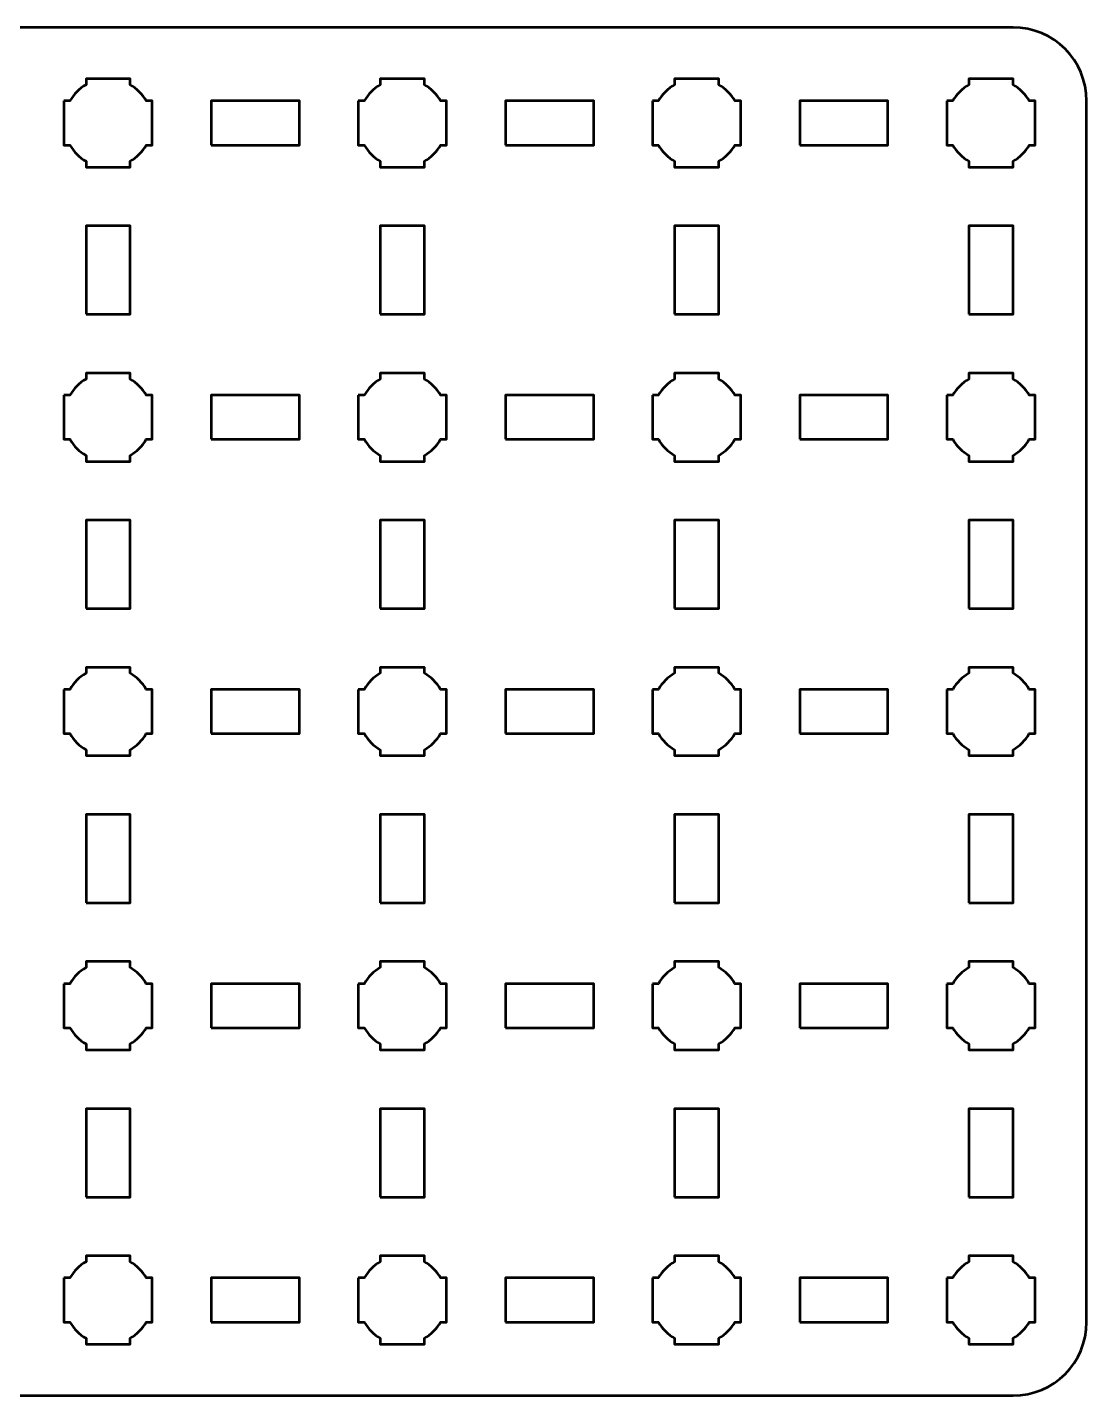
# Model space of a CAD drawing. Header units: centimetres. Extents: x -40.1 to 19.1, y -19.5 to -10.2.
# Drawn here: x 11.95 to 19.15, y -19.5 to -10.2 of the extents above; entities that cross this region are included whole.
import ezdxf

# ---------------------------------------------------------------- set-up
doc = ezdxf.new("R2010")
doc.units = ezdxf.units.CM
doc.header["$MEASUREMENT"] = 0
doc.layers.add('Layer 1', color=7, linetype='Continuous')

msp = doc.modelspace()

# ---------------------------------------------------------------- linework, layer by layer
at = {"layer": 'Layer 1', "color": 250, "lineweight": 53}
for points in [[(13.2, -11), (13.8, -11), (13.8, -10.7), (13.2, -10.7), (13.2, -11)], [(15.2, -11), (15.8, -11), (15.8, -10.7), (15.2, -10.7), (15.2, -11)], [(17.2, -11), (17.8, -11), (17.8, -10.7), (17.2, -10.7), (17.2, -11)], [(12.35, -12.15), (12.65, -12.15), (12.65, -11.55), (12.35, -11.55), (12.35, -12.15)], [(14.35, -12.15), (14.65, -12.15), (14.65, -11.55), (14.35, -11.55), (14.35, -12.15)], [(16.35, -12.15), (16.65, -12.15), (16.65, -11.55), (16.35, -11.55), (16.35, -12.15)], [(18.35, -12.15), (18.65, -12.15), (18.65, -11.55), (18.35, -11.55), (18.35, -12.15)], [(13.2, -13), (13.8, -13), (13.8, -12.7), (13.2, -12.7), (13.2, -13)], [(15.2, -13), (15.8, -13), (15.8, -12.7), (15.2, -12.7), (15.2, -13)], [(17.2, -13), (17.8, -13), (17.8, -12.7), (17.2, -12.7), (17.2, -13)], [(12.35, -14.15), (12.65, -14.15), (12.65, -13.55), (12.35, -13.55), (12.35, -14.15)], [(14.35, -14.15), (14.65, -14.15), (14.65, -13.55), (14.35, -13.55), (14.35, -14.15)], [(16.35, -14.15), (16.65, -14.15), (16.65, -13.55), (16.35, -13.55), (16.35, -14.15)], [(18.35, -14.15), (18.65, -14.15), (18.65, -13.55), (18.35, -13.55), (18.35, -14.15)], [(13.2, -15), (13.8, -15), (13.8, -14.7), (13.2, -14.7), (13.2, -15)], [(15.2, -15), (15.8, -15), (15.8, -14.7), (15.2, -14.7), (15.2, -15)], [(17.2, -15), (17.8, -15), (17.8, -14.7), (17.2, -14.7), (17.2, -15)], [(12.35, -16.15), (12.65, -16.15), (12.65, -15.55), (12.35, -15.55), (12.35, -16.15)], [(14.35, -16.15), (14.65, -16.15), (14.65, -15.55), (14.35, -15.55), (14.35, -16.15)], [(16.35, -16.15), (16.65, -16.15), (16.65, -15.55), (16.35, -15.55), (16.35, -16.15)], [(18.35, -16.15), (18.65, -16.15), (18.65, -15.55), (18.35, -15.55), (18.35, -16.15)], [(13.2, -17), (13.8, -17), (13.8, -16.7), (13.2, -16.7), (13.2, -17)], [(15.2, -17), (15.8, -17), (15.8, -16.7), (15.2, -16.7), (15.2, -17)], [(17.2, -17), (17.8, -17), (17.8, -16.7), (17.2, -16.7), (17.2, -17)], [(12.35, -18.15), (12.65, -18.15), (12.65, -17.55), (12.35, -17.55), (12.35, -18.15)], [(14.35, -18.15), (14.65, -18.15), (14.65, -17.55), (14.35, -17.55), (14.35, -18.15)], [(16.35, -18.15), (16.65, -18.15), (16.65, -17.55), (16.35, -17.55), (16.35, -18.15)], [(18.35, -18.15), (18.65, -18.15), (18.65, -17.55), (18.35, -17.55), (18.35, -18.15)], [(13.2, -19), (13.8, -19), (13.8, -18.7), (13.2, -18.7), (13.2, -19)], [(15.2, -19), (15.8, -19), (15.8, -18.7), (15.2, -18.7), (15.2, -19)], [(17.2, -19), (17.8, -19), (17.8, -18.7), (17.2, -18.7), (17.2, -19)]]:
    msp.add_lwpolyline(points, close=True, dxfattribs=at)
msp.add_open_spline([(-40.15, -19), (-40.15, -19), (-40.15, -10.7), (-40.15, -10.7), (-40.15, -10.7), (-40.15, -10.42391), (-39.92609, -10.2), (-39.65, -10.2), (-39.65, -10.2), (-39.65, -10.2), (18.65, -10.2), (18.65, -10.2), (18.65, -10.2), (18.92609, -10.2), (19.15, -10.42391), (19.15, -10.7), (19.15, -10.7), (19.15, -10.7), (19.15, -19), (19.15, -19), (19.15, -19), (19.15, -19.27609), (18.92609, -19.5), (18.65, -19.5), (18.65, -19.5), (18.65, -19.5), (-39.65, -19.5), (-39.65, -19.5), (-39.65, -19.5), (-39.92609, -19.5), (-40.15, -19.27609), (-40.15, -19)], degree=3, knots=[0, 0, 0, 0, 0.125, 0.125, 0.125, 0.125, 0.25, 0.25, 0.25, 0.25, 0.375, 0.375, 0.375, 0.375, 0.5, 0.5, 0.5, 0.5, 0.625, 0.625, 0.625, 0.625, 0.75, 0.75, 0.75, 0.75, 0.875, 0.875, 0.875, 0.875, 1, 1, 1, 1], dxfattribs=at)
at = {"layer": 'Layer 1', "lineweight": 53}
for points in [[(12.2, -10.7), (12.2, -10.7), (12.24015, -10.7), (12.24015, -10.7), (12.24015, -10.7), (12.2665, -10.65447), (12.30447, -10.6165), (12.35, -10.59015), (12.35, -10.59015), (12.35, -10.59015), (12.35, -10.55), (12.35, -10.55), (12.35, -10.55), (12.35, -10.55), (12.5, -10.55), (12.5, -10.55), (12.5, -10.55), (12.5, -10.55), (12.65, -10.55), (12.65, -10.55), (12.65, -10.55), (12.65, -10.55), (12.65, -10.59015), (12.65, -10.59015), (12.65, -10.59015), (12.69553, -10.6165), (12.7335, -10.65447), (12.75985, -10.7), (12.75985, -10.7), (12.75985, -10.7), (12.8, -10.7), (12.8, -10.7), (12.8, -10.7), (12.8, -10.7), (12.8, -10.85), (12.8, -10.85), (12.8, -10.85), (12.8, -10.85), (12.8, -11), (12.8, -11), (12.8, -11), (12.8, -11), (12.75985, -11), (12.75985, -11), (12.75985, -11), (12.7335, -11.04553), (12.69553, -11.0835), (12.65, -11.10985), (12.65, -11.10985), (12.65, -11.10985), (12.65, -11.15), (12.65, -11.15), (12.65, -11.15), (12.65, -11.15), (12.5, -11.15), (12.5, -11.15), (12.5, -11.15), (12.5, -11.15), (12.35, -11.15), (12.35, -11.15), (12.35, -11.15), (12.35, -11.15), (12.35, -11.10985), (12.35, -11.10985), (12.35, -11.10985), (12.30447, -11.0835), (12.2665, -11.04553), (12.24015, -11), (12.24015, -11), (12.24015, -11), (12.2, -11), (12.2, -11), (12.2, -11), (12.2, -11), (12.2, -10.85), (12.2, -10.85), (12.2, -10.85), (12.2, -10.85), (12.2, -10.7), (12.2, -10.7)], [(14.2, -10.7), (14.2, -10.7), (14.24015, -10.7), (14.24015, -10.7), (14.24015, -10.7), (14.2665, -10.65447), (14.30447, -10.6165), (14.35, -10.59015), (14.35, -10.59015), (14.35, -10.59015), (14.35, -10.55), (14.35, -10.55), (14.35, -10.55), (14.35, -10.55), (14.5, -10.55), (14.5, -10.55), (14.5, -10.55), (14.5, -10.55), (14.65, -10.55), (14.65, -10.55), (14.65, -10.55), (14.65, -10.55), (14.65, -10.59015), (14.65, -10.59015), (14.65, -10.59015), (14.69553, -10.6165), (14.7335, -10.65447), (14.75985, -10.7), (14.75985, -10.7), (14.75985, -10.7), (14.8, -10.7), (14.8, -10.7), (14.8, -10.7), (14.8, -10.7), (14.8, -10.85), (14.8, -10.85), (14.8, -10.85), (14.8, -10.85), (14.8, -11), (14.8, -11), (14.8, -11), (14.8, -11), (14.75985, -11), (14.75985, -11), (14.75985, -11), (14.7335, -11.04553), (14.69553, -11.0835), (14.65, -11.10985), (14.65, -11.10985), (14.65, -11.10985), (14.65, -11.15), (14.65, -11.15), (14.65, -11.15), (14.65, -11.15), (14.5, -11.15), (14.5, -11.15), (14.5, -11.15), (14.5, -11.15), (14.35, -11.15), (14.35, -11.15), (14.35, -11.15), (14.35, -11.15), (14.35, -11.10985), (14.35, -11.10985), (14.35, -11.10985), (14.30447, -11.0835), (14.2665, -11.04553), (14.24015, -11), (14.24015, -11), (14.24015, -11), (14.2, -11), (14.2, -11), (14.2, -11), (14.2, -11), (14.2, -10.85), (14.2, -10.85), (14.2, -10.85), (14.2, -10.85), (14.2, -10.7), (14.2, -10.7)], [(16.2, -10.7), (16.2, -10.7), (16.24015, -10.7), (16.24015, -10.7), (16.24015, -10.7), (16.2665, -10.65447), (16.30447, -10.6165), (16.35, -10.59015), (16.35, -10.59015), (16.35, -10.59015), (16.35, -10.55), (16.35, -10.55), (16.35, -10.55), (16.35, -10.55), (16.5, -10.55), (16.5, -10.55), (16.5, -10.55), (16.5, -10.55), (16.65, -10.55), (16.65, -10.55), (16.65, -10.55), (16.65, -10.55), (16.65, -10.59015), (16.65, -10.59015), (16.65, -10.59015), (16.69553, -10.6165), (16.7335, -10.65447), (16.75985, -10.7), (16.75985, -10.7), (16.75985, -10.7), (16.8, -10.7), (16.8, -10.7), (16.8, -10.7), (16.8, -10.7), (16.8, -10.85), (16.8, -10.85), (16.8, -10.85), (16.8, -10.85), (16.8, -11), (16.8, -11), (16.8, -11), (16.8, -11), (16.75985, -11), (16.75985, -11), (16.75985, -11), (16.7335, -11.04553), (16.69553, -11.0835), (16.65, -11.10985), (16.65, -11.10985), (16.65, -11.10985), (16.65, -11.15), (16.65, -11.15), (16.65, -11.15), (16.65, -11.15), (16.5, -11.15), (16.5, -11.15), (16.5, -11.15), (16.5, -11.15), (16.35, -11.15), (16.35, -11.15), (16.35, -11.15), (16.35, -11.15), (16.35, -11.10985), (16.35, -11.10985), (16.35, -11.10985), (16.30447, -11.0835), (16.2665, -11.04553), (16.24015, -11), (16.24015, -11), (16.24015, -11), (16.2, -11), (16.2, -11), (16.2, -11), (16.2, -11), (16.2, -10.85), (16.2, -10.85), (16.2, -10.85), (16.2, -10.85), (16.2, -10.7), (16.2, -10.7)], [(18.2, -10.7), (18.2, -10.7), (18.24015, -10.7), (18.24015, -10.7), (18.24015, -10.7), (18.2665, -10.65447), (18.30447, -10.6165), (18.35, -10.59015), (18.35, -10.59015), (18.35, -10.59015), (18.35, -10.55), (18.35, -10.55), (18.35, -10.55), (18.35, -10.55), (18.5, -10.55), (18.5, -10.55), (18.5, -10.55), (18.5, -10.55), (18.65, -10.55), (18.65, -10.55), (18.65, -10.55), (18.65, -10.55), (18.65, -10.59015), (18.65, -10.59015), (18.65, -10.59015), (18.69553, -10.6165), (18.7335, -10.65447), (18.75985, -10.7), (18.75985, -10.7), (18.75985, -10.7), (18.8, -10.7), (18.8, -10.7), (18.8, -10.7), (18.8, -10.7), (18.8, -10.85), (18.8, -10.85), (18.8, -10.85), (18.8, -10.85), (18.8, -11), (18.8, -11), (18.8, -11), (18.8, -11), (18.75985, -11), (18.75985, -11), (18.75985, -11), (18.7335, -11.04553), (18.69553, -11.0835), (18.65, -11.10985), (18.65, -11.10985), (18.65, -11.10985), (18.65, -11.15), (18.65, -11.15), (18.65, -11.15), (18.65, -11.15), (18.5, -11.15), (18.5, -11.15), (18.5, -11.15), (18.5, -11.15), (18.35, -11.15), (18.35, -11.15), (18.35, -11.15), (18.35, -11.15), (18.35, -11.10985), (18.35, -11.10985), (18.35, -11.10985), (18.30447, -11.0835), (18.2665, -11.04553), (18.24015, -11), (18.24015, -11), (18.24015, -11), (18.2, -11), (18.2, -11), (18.2, -11), (18.2, -11), (18.2, -10.85), (18.2, -10.85), (18.2, -10.85), (18.2, -10.85), (18.2, -10.7), (18.2, -10.7)], [(12.2, -12.7), (12.2, -12.7), (12.24015, -12.7), (12.24015, -12.7), (12.24015, -12.7), (12.2665, -12.65447), (12.30447, -12.6165), (12.35, -12.59015), (12.35, -12.59015), (12.35, -12.59015), (12.35, -12.55), (12.35, -12.55), (12.35, -12.55), (12.35, -12.55), (12.5, -12.55), (12.5, -12.55), (12.5, -12.55), (12.5, -12.55), (12.65, -12.55), (12.65, -12.55), (12.65, -12.55), (12.65, -12.55), (12.65, -12.59015), (12.65, -12.59015), (12.65, -12.59015), (12.69553, -12.6165), (12.7335, -12.65447), (12.75985, -12.7), (12.75985, -12.7), (12.75985, -12.7), (12.8, -12.7), (12.8, -12.7), (12.8, -12.7), (12.8, -12.7), (12.8, -12.85), (12.8, -12.85), (12.8, -12.85), (12.8, -12.85), (12.8, -13), (12.8, -13), (12.8, -13), (12.8, -13), (12.75985, -13), (12.75985, -13), (12.75985, -13), (12.7335, -13.04553), (12.69553, -13.0835), (12.65, -13.10985), (12.65, -13.10985), (12.65, -13.10985), (12.65, -13.15), (12.65, -13.15), (12.65, -13.15), (12.65, -13.15), (12.5, -13.15), (12.5, -13.15), (12.5, -13.15), (12.5, -13.15), (12.35, -13.15), (12.35, -13.15), (12.35, -13.15), (12.35, -13.15), (12.35, -13.10985), (12.35, -13.10985), (12.35, -13.10985), (12.30447, -13.0835), (12.2665, -13.04553), (12.24015, -13), (12.24015, -13), (12.24015, -13), (12.2, -13), (12.2, -13), (12.2, -13), (12.2, -13), (12.2, -12.85), (12.2, -12.85), (12.2, -12.85), (12.2, -12.85), (12.2, -12.7), (12.2, -12.7)], [(14.2, -12.7), (14.2, -12.7), (14.24015, -12.7), (14.24015, -12.7), (14.24015, -12.7), (14.2665, -12.65447), (14.30447, -12.6165), (14.35, -12.59015), (14.35, -12.59015), (14.35, -12.59015), (14.35, -12.55), (14.35, -12.55), (14.35, -12.55), (14.35, -12.55), (14.5, -12.55), (14.5, -12.55), (14.5, -12.55), (14.5, -12.55), (14.65, -12.55), (14.65, -12.55), (14.65, -12.55), (14.65, -12.55), (14.65, -12.59015), (14.65, -12.59015), (14.65, -12.59015), (14.69553, -12.6165), (14.7335, -12.65447), (14.75985, -12.7), (14.75985, -12.7), (14.75985, -12.7), (14.8, -12.7), (14.8, -12.7), (14.8, -12.7), (14.8, -12.7), (14.8, -12.85), (14.8, -12.85), (14.8, -12.85), (14.8, -12.85), (14.8, -13), (14.8, -13), (14.8, -13), (14.8, -13), (14.75985, -13), (14.75985, -13), (14.75985, -13), (14.7335, -13.04553), (14.69553, -13.0835), (14.65, -13.10985), (14.65, -13.10985), (14.65, -13.10985), (14.65, -13.15), (14.65, -13.15), (14.65, -13.15), (14.65, -13.15), (14.5, -13.15), (14.5, -13.15), (14.5, -13.15), (14.5, -13.15), (14.35, -13.15), (14.35, -13.15), (14.35, -13.15), (14.35, -13.15), (14.35, -13.10985), (14.35, -13.10985), (14.35, -13.10985), (14.30447, -13.0835), (14.2665, -13.04553), (14.24015, -13), (14.24015, -13), (14.24015, -13), (14.2, -13), (14.2, -13), (14.2, -13), (14.2, -13), (14.2, -12.85), (14.2, -12.85), (14.2, -12.85), (14.2, -12.85), (14.2, -12.7), (14.2, -12.7)], [(16.2, -12.7), (16.2, -12.7), (16.24015, -12.7), (16.24015, -12.7), (16.24015, -12.7), (16.2665, -12.65447), (16.30447, -12.6165), (16.35, -12.59015), (16.35, -12.59015), (16.35, -12.59015), (16.35, -12.55), (16.35, -12.55), (16.35, -12.55), (16.35, -12.55), (16.5, -12.55), (16.5, -12.55), (16.5, -12.55), (16.5, -12.55), (16.65, -12.55), (16.65, -12.55), (16.65, -12.55), (16.65, -12.55), (16.65, -12.59015), (16.65, -12.59015), (16.65, -12.59015), (16.69553, -12.6165), (16.7335, -12.65447), (16.75985, -12.7), (16.75985, -12.7), (16.75985, -12.7), (16.8, -12.7), (16.8, -12.7), (16.8, -12.7), (16.8, -12.7), (16.8, -12.85), (16.8, -12.85), (16.8, -12.85), (16.8, -12.85), (16.8, -13), (16.8, -13), (16.8, -13), (16.8, -13), (16.75985, -13), (16.75985, -13), (16.75985, -13), (16.7335, -13.04553), (16.69553, -13.0835), (16.65, -13.10985), (16.65, -13.10985), (16.65, -13.10985), (16.65, -13.15), (16.65, -13.15), (16.65, -13.15), (16.65, -13.15), (16.5, -13.15), (16.5, -13.15), (16.5, -13.15), (16.5, -13.15), (16.35, -13.15), (16.35, -13.15), (16.35, -13.15), (16.35, -13.15), (16.35, -13.10985), (16.35, -13.10985), (16.35, -13.10985), (16.30447, -13.0835), (16.2665, -13.04553), (16.24015, -13), (16.24015, -13), (16.24015, -13), (16.2, -13), (16.2, -13), (16.2, -13), (16.2, -13), (16.2, -12.85), (16.2, -12.85), (16.2, -12.85), (16.2, -12.85), (16.2, -12.7), (16.2, -12.7)], [(18.2, -12.7), (18.2, -12.7), (18.24015, -12.7), (18.24015, -12.7), (18.24015, -12.7), (18.2665, -12.65447), (18.30447, -12.6165), (18.35, -12.59015), (18.35, -12.59015), (18.35, -12.59015), (18.35, -12.55), (18.35, -12.55), (18.35, -12.55), (18.35, -12.55), (18.5, -12.55), (18.5, -12.55), (18.5, -12.55), (18.5, -12.55), (18.65, -12.55), (18.65, -12.55), (18.65, -12.55), (18.65, -12.55), (18.65, -12.59015), (18.65, -12.59015), (18.65, -12.59015), (18.69553, -12.6165), (18.7335, -12.65447), (18.75985, -12.7), (18.75985, -12.7), (18.75985, -12.7), (18.8, -12.7), (18.8, -12.7), (18.8, -12.7), (18.8, -12.7), (18.8, -12.85), (18.8, -12.85), (18.8, -12.85), (18.8, -12.85), (18.8, -13), (18.8, -13), (18.8, -13), (18.8, -13), (18.75985, -13), (18.75985, -13), (18.75985, -13), (18.7335, -13.04553), (18.69553, -13.0835), (18.65, -13.10985), (18.65, -13.10985), (18.65, -13.10985), (18.65, -13.15), (18.65, -13.15), (18.65, -13.15), (18.65, -13.15), (18.5, -13.15), (18.5, -13.15), (18.5, -13.15), (18.5, -13.15), (18.35, -13.15), (18.35, -13.15), (18.35, -13.15), (18.35, -13.15), (18.35, -13.10985), (18.35, -13.10985), (18.35, -13.10985), (18.30447, -13.0835), (18.2665, -13.04553), (18.24015, -13), (18.24015, -13), (18.24015, -13), (18.2, -13), (18.2, -13), (18.2, -13), (18.2, -13), (18.2, -12.85), (18.2, -12.85), (18.2, -12.85), (18.2, -12.85), (18.2, -12.7), (18.2, -12.7)], [(12.2, -14.7), (12.2, -14.7), (12.24015, -14.7), (12.24015, -14.7), (12.24015, -14.7), (12.2665, -14.65447), (12.30447, -14.6165), (12.35, -14.59015), (12.35, -14.59015), (12.35, -14.59015), (12.35, -14.55), (12.35, -14.55), (12.35, -14.55), (12.35, -14.55), (12.5, -14.55), (12.5, -14.55), (12.5, -14.55), (12.5, -14.55), (12.65, -14.55), (12.65, -14.55), (12.65, -14.55), (12.65, -14.55), (12.65, -14.59015), (12.65, -14.59015), (12.65, -14.59015), (12.69553, -14.6165), (12.7335, -14.65447), (12.75985, -14.7), (12.75985, -14.7), (12.75985, -14.7), (12.8, -14.7), (12.8, -14.7), (12.8, -14.7), (12.8, -14.7), (12.8, -14.85), (12.8, -14.85), (12.8, -14.85), (12.8, -14.85), (12.8, -15), (12.8, -15), (12.8, -15), (12.8, -15), (12.75985, -15), (12.75985, -15), (12.75985, -15), (12.7335, -15.04553), (12.69553, -15.0835), (12.65, -15.10985), (12.65, -15.10985), (12.65, -15.10985), (12.65, -15.15), (12.65, -15.15), (12.65, -15.15), (12.65, -15.15), (12.5, -15.15), (12.5, -15.15), (12.5, -15.15), (12.5, -15.15), (12.35, -15.15), (12.35, -15.15), (12.35, -15.15), (12.35, -15.15), (12.35, -15.10985), (12.35, -15.10985), (12.35, -15.10985), (12.30447, -15.0835), (12.2665, -15.04553), (12.24015, -15), (12.24015, -15), (12.24015, -15), (12.2, -15), (12.2, -15), (12.2, -15), (12.2, -15), (12.2, -14.85), (12.2, -14.85), (12.2, -14.85), (12.2, -14.85), (12.2, -14.7), (12.2, -14.7)], [(14.2, -14.7), (14.2, -14.7), (14.24015, -14.7), (14.24015, -14.7), (14.24015, -14.7), (14.2665, -14.65447), (14.30447, -14.6165), (14.35, -14.59015), (14.35, -14.59015), (14.35, -14.59015), (14.35, -14.55), (14.35, -14.55), (14.35, -14.55), (14.35, -14.55), (14.5, -14.55), (14.5, -14.55), (14.5, -14.55), (14.5, -14.55), (14.65, -14.55), (14.65, -14.55), (14.65, -14.55), (14.65, -14.55), (14.65, -14.59015), (14.65, -14.59015), (14.65, -14.59015), (14.69553, -14.6165), (14.7335, -14.65447), (14.75985, -14.7), (14.75985, -14.7), (14.75985, -14.7), (14.8, -14.7), (14.8, -14.7), (14.8, -14.7), (14.8, -14.7), (14.8, -14.85), (14.8, -14.85), (14.8, -14.85), (14.8, -14.85), (14.8, -15), (14.8, -15), (14.8, -15), (14.8, -15), (14.75985, -15), (14.75985, -15), (14.75985, -15), (14.7335, -15.04553), (14.69553, -15.0835), (14.65, -15.10985), (14.65, -15.10985), (14.65, -15.10985), (14.65, -15.15), (14.65, -15.15), (14.65, -15.15), (14.65, -15.15), (14.5, -15.15), (14.5, -15.15), (14.5, -15.15), (14.5, -15.15), (14.35, -15.15), (14.35, -15.15), (14.35, -15.15), (14.35, -15.15), (14.35, -15.10985), (14.35, -15.10985), (14.35, -15.10985), (14.30447, -15.0835), (14.2665, -15.04553), (14.24015, -15), (14.24015, -15), (14.24015, -15), (14.2, -15), (14.2, -15), (14.2, -15), (14.2, -15), (14.2, -14.85), (14.2, -14.85), (14.2, -14.85), (14.2, -14.85), (14.2, -14.7), (14.2, -14.7)], [(16.2, -14.7), (16.2, -14.7), (16.24015, -14.7), (16.24015, -14.7), (16.24015, -14.7), (16.2665, -14.65447), (16.30447, -14.6165), (16.35, -14.59015), (16.35, -14.59015), (16.35, -14.59015), (16.35, -14.55), (16.35, -14.55), (16.35, -14.55), (16.35, -14.55), (16.5, -14.55), (16.5, -14.55), (16.5, -14.55), (16.5, -14.55), (16.65, -14.55), (16.65, -14.55), (16.65, -14.55), (16.65, -14.55), (16.65, -14.59015), (16.65, -14.59015), (16.65, -14.59015), (16.69553, -14.6165), (16.7335, -14.65447), (16.75985, -14.7), (16.75985, -14.7), (16.75985, -14.7), (16.8, -14.7), (16.8, -14.7), (16.8, -14.7), (16.8, -14.7), (16.8, -14.85), (16.8, -14.85), (16.8, -14.85), (16.8, -14.85), (16.8, -15), (16.8, -15), (16.8, -15), (16.8, -15), (16.75985, -15), (16.75985, -15), (16.75985, -15), (16.7335, -15.04553), (16.69553, -15.0835), (16.65, -15.10985), (16.65, -15.10985), (16.65, -15.10985), (16.65, -15.15), (16.65, -15.15), (16.65, -15.15), (16.65, -15.15), (16.5, -15.15), (16.5, -15.15), (16.5, -15.15), (16.5, -15.15), (16.35, -15.15), (16.35, -15.15), (16.35, -15.15), (16.35, -15.15), (16.35, -15.10985), (16.35, -15.10985), (16.35, -15.10985), (16.30447, -15.0835), (16.2665, -15.04553), (16.24015, -15), (16.24015, -15), (16.24015, -15), (16.2, -15), (16.2, -15), (16.2, -15), (16.2, -15), (16.2, -14.85), (16.2, -14.85), (16.2, -14.85), (16.2, -14.85), (16.2, -14.7), (16.2, -14.7)], [(18.2, -14.7), (18.2, -14.7), (18.24015, -14.7), (18.24015, -14.7), (18.24015, -14.7), (18.2665, -14.65447), (18.30447, -14.6165), (18.35, -14.59015), (18.35, -14.59015), (18.35, -14.59015), (18.35, -14.55), (18.35, -14.55), (18.35, -14.55), (18.35, -14.55), (18.5, -14.55), (18.5, -14.55), (18.5, -14.55), (18.5, -14.55), (18.65, -14.55), (18.65, -14.55), (18.65, -14.55), (18.65, -14.55), (18.65, -14.59015), (18.65, -14.59015), (18.65, -14.59015), (18.69553, -14.6165), (18.7335, -14.65447), (18.75985, -14.7), (18.75985, -14.7), (18.75985, -14.7), (18.8, -14.7), (18.8, -14.7), (18.8, -14.7), (18.8, -14.7), (18.8, -14.85), (18.8, -14.85), (18.8, -14.85), (18.8, -14.85), (18.8, -15), (18.8, -15), (18.8, -15), (18.8, -15), (18.75985, -15), (18.75985, -15), (18.75985, -15), (18.7335, -15.04553), (18.69553, -15.0835), (18.65, -15.10985), (18.65, -15.10985), (18.65, -15.10985), (18.65, -15.15), (18.65, -15.15), (18.65, -15.15), (18.65, -15.15), (18.5, -15.15), (18.5, -15.15), (18.5, -15.15), (18.5, -15.15), (18.35, -15.15), (18.35, -15.15), (18.35, -15.15), (18.35, -15.15), (18.35, -15.10985), (18.35, -15.10985), (18.35, -15.10985), (18.30447, -15.0835), (18.2665, -15.04553), (18.24015, -15), (18.24015, -15), (18.24015, -15), (18.2, -15), (18.2, -15), (18.2, -15), (18.2, -15), (18.2, -14.85), (18.2, -14.85), (18.2, -14.85), (18.2, -14.85), (18.2, -14.7), (18.2, -14.7)], [(12.2, -16.7), (12.2, -16.7), (12.24015, -16.7), (12.24015, -16.7), (12.24015, -16.7), (12.2665, -16.65447), (12.30447, -16.6165), (12.35, -16.59015), (12.35, -16.59015), (12.35, -16.59015), (12.35, -16.55), (12.35, -16.55), (12.35, -16.55), (12.35, -16.55), (12.5, -16.55), (12.5, -16.55), (12.5, -16.55), (12.5, -16.55), (12.65, -16.55), (12.65, -16.55), (12.65, -16.55), (12.65, -16.55), (12.65, -16.59015), (12.65, -16.59015), (12.65, -16.59015), (12.69553, -16.6165), (12.7335, -16.65447), (12.75985, -16.7), (12.75985, -16.7), (12.75985, -16.7), (12.8, -16.7), (12.8, -16.7), (12.8, -16.7), (12.8, -16.7), (12.8, -16.85), (12.8, -16.85), (12.8, -16.85), (12.8, -16.85), (12.8, -17), (12.8, -17), (12.8, -17), (12.8, -17), (12.75985, -17), (12.75985, -17), (12.75985, -17), (12.7335, -17.04553), (12.69553, -17.0835), (12.65, -17.10985), (12.65, -17.10985), (12.65, -17.10985), (12.65, -17.15), (12.65, -17.15), (12.65, -17.15), (12.65, -17.15), (12.5, -17.15), (12.5, -17.15), (12.5, -17.15), (12.5, -17.15), (12.35, -17.15), (12.35, -17.15), (12.35, -17.15), (12.35, -17.15), (12.35, -17.10985), (12.35, -17.10985), (12.35, -17.10985), (12.30447, -17.0835), (12.2665, -17.04553), (12.24015, -17), (12.24015, -17), (12.24015, -17), (12.2, -17), (12.2, -17), (12.2, -17), (12.2, -17), (12.2, -16.85), (12.2, -16.85), (12.2, -16.85), (12.2, -16.85), (12.2, -16.7), (12.2, -16.7)], [(14.2, -16.7), (14.2, -16.7), (14.24015, -16.7), (14.24015, -16.7), (14.24015, -16.7), (14.2665, -16.65447), (14.30447, -16.6165), (14.35, -16.59015), (14.35, -16.59015), (14.35, -16.59015), (14.35, -16.55), (14.35, -16.55), (14.35, -16.55), (14.35, -16.55), (14.5, -16.55), (14.5, -16.55), (14.5, -16.55), (14.5, -16.55), (14.65, -16.55), (14.65, -16.55), (14.65, -16.55), (14.65, -16.55), (14.65, -16.59015), (14.65, -16.59015), (14.65, -16.59015), (14.69553, -16.6165), (14.7335, -16.65447), (14.75985, -16.7), (14.75985, -16.7), (14.75985, -16.7), (14.8, -16.7), (14.8, -16.7), (14.8, -16.7), (14.8, -16.7), (14.8, -16.85), (14.8, -16.85), (14.8, -16.85), (14.8, -16.85), (14.8, -17), (14.8, -17), (14.8, -17), (14.8, -17), (14.75985, -17), (14.75985, -17), (14.75985, -17), (14.7335, -17.04553), (14.69553, -17.0835), (14.65, -17.10985), (14.65, -17.10985), (14.65, -17.10985), (14.65, -17.15), (14.65, -17.15), (14.65, -17.15), (14.65, -17.15), (14.5, -17.15), (14.5, -17.15), (14.5, -17.15), (14.5, -17.15), (14.35, -17.15), (14.35, -17.15), (14.35, -17.15), (14.35, -17.15), (14.35, -17.10985), (14.35, -17.10985), (14.35, -17.10985), (14.30447, -17.0835), (14.2665, -17.04553), (14.24015, -17), (14.24015, -17), (14.24015, -17), (14.2, -17), (14.2, -17), (14.2, -17), (14.2, -17), (14.2, -16.85), (14.2, -16.85), (14.2, -16.85), (14.2, -16.85), (14.2, -16.7), (14.2, -16.7)], [(16.2, -16.7), (16.2, -16.7), (16.24015, -16.7), (16.24015, -16.7), (16.24015, -16.7), (16.2665, -16.65447), (16.30447, -16.6165), (16.35, -16.59015), (16.35, -16.59015), (16.35, -16.59015), (16.35, -16.55), (16.35, -16.55), (16.35, -16.55), (16.35, -16.55), (16.5, -16.55), (16.5, -16.55), (16.5, -16.55), (16.5, -16.55), (16.65, -16.55), (16.65, -16.55), (16.65, -16.55), (16.65, -16.55), (16.65, -16.59015), (16.65, -16.59015), (16.65, -16.59015), (16.69553, -16.6165), (16.7335, -16.65447), (16.75985, -16.7), (16.75985, -16.7), (16.75985, -16.7), (16.8, -16.7), (16.8, -16.7), (16.8, -16.7), (16.8, -16.7), (16.8, -16.85), (16.8, -16.85), (16.8, -16.85), (16.8, -16.85), (16.8, -17), (16.8, -17), (16.8, -17), (16.8, -17), (16.75985, -17), (16.75985, -17), (16.75985, -17), (16.7335, -17.04553), (16.69553, -17.0835), (16.65, -17.10985), (16.65, -17.10985), (16.65, -17.10985), (16.65, -17.15), (16.65, -17.15), (16.65, -17.15), (16.65, -17.15), (16.5, -17.15), (16.5, -17.15), (16.5, -17.15), (16.5, -17.15), (16.35, -17.15), (16.35, -17.15), (16.35, -17.15), (16.35, -17.15), (16.35, -17.10985), (16.35, -17.10985), (16.35, -17.10985), (16.30447, -17.0835), (16.2665, -17.04553), (16.24015, -17), (16.24015, -17), (16.24015, -17), (16.2, -17), (16.2, -17), (16.2, -17), (16.2, -17), (16.2, -16.85), (16.2, -16.85), (16.2, -16.85), (16.2, -16.85), (16.2, -16.7), (16.2, -16.7)], [(18.2, -16.7), (18.2, -16.7), (18.24015, -16.7), (18.24015, -16.7), (18.24015, -16.7), (18.2665, -16.65447), (18.30447, -16.6165), (18.35, -16.59015), (18.35, -16.59015), (18.35, -16.59015), (18.35, -16.55), (18.35, -16.55), (18.35, -16.55), (18.35, -16.55), (18.5, -16.55), (18.5, -16.55), (18.5, -16.55), (18.5, -16.55), (18.65, -16.55), (18.65, -16.55), (18.65, -16.55), (18.65, -16.55), (18.65, -16.59015), (18.65, -16.59015), (18.65, -16.59015), (18.69553, -16.6165), (18.7335, -16.65447), (18.75985, -16.7), (18.75985, -16.7), (18.75985, -16.7), (18.8, -16.7), (18.8, -16.7), (18.8, -16.7), (18.8, -16.7), (18.8, -16.85), (18.8, -16.85), (18.8, -16.85), (18.8, -16.85), (18.8, -17), (18.8, -17), (18.8, -17), (18.8, -17), (18.75985, -17), (18.75985, -17), (18.75985, -17), (18.7335, -17.04553), (18.69553, -17.0835), (18.65, -17.10985), (18.65, -17.10985), (18.65, -17.10985), (18.65, -17.15), (18.65, -17.15), (18.65, -17.15), (18.65, -17.15), (18.5, -17.15), (18.5, -17.15), (18.5, -17.15), (18.5, -17.15), (18.35, -17.15), (18.35, -17.15), (18.35, -17.15), (18.35, -17.15), (18.35, -17.10985), (18.35, -17.10985), (18.35, -17.10985), (18.30447, -17.0835), (18.2665, -17.04553), (18.24015, -17), (18.24015, -17), (18.24015, -17), (18.2, -17), (18.2, -17), (18.2, -17), (18.2, -17), (18.2, -16.85), (18.2, -16.85), (18.2, -16.85), (18.2, -16.85), (18.2, -16.7), (18.2, -16.7)], [(12.2, -18.7), (12.2, -18.7), (12.24015, -18.7), (12.24015, -18.7), (12.24015, -18.7), (12.2665, -18.65447), (12.30447, -18.6165), (12.35, -18.59015), (12.35, -18.59015), (12.35, -18.59015), (12.35, -18.55), (12.35, -18.55), (12.35, -18.55), (12.35, -18.55), (12.5, -18.55), (12.5, -18.55), (12.5, -18.55), (12.5, -18.55), (12.65, -18.55), (12.65, -18.55), (12.65, -18.55), (12.65, -18.55), (12.65, -18.59015), (12.65, -18.59015), (12.65, -18.59015), (12.69553, -18.6165), (12.7335, -18.65447), (12.75985, -18.7), (12.75985, -18.7), (12.75985, -18.7), (12.8, -18.7), (12.8, -18.7), (12.8, -18.7), (12.8, -18.7), (12.8, -18.85), (12.8, -18.85), (12.8, -18.85), (12.8, -18.85), (12.8, -19), (12.8, -19), (12.8, -19), (12.8, -19), (12.75985, -19), (12.75985, -19), (12.75985, -19), (12.7335, -19.04553), (12.69553, -19.0835), (12.65, -19.10985), (12.65, -19.10985), (12.65, -19.10985), (12.65, -19.15), (12.65, -19.15), (12.65, -19.15), (12.65, -19.15), (12.5, -19.15), (12.5, -19.15), (12.5, -19.15), (12.5, -19.15), (12.35, -19.15), (12.35, -19.15), (12.35, -19.15), (12.35, -19.15), (12.35, -19.10985), (12.35, -19.10985), (12.35, -19.10985), (12.30447, -19.0835), (12.2665, -19.04553), (12.24015, -19), (12.24015, -19), (12.24015, -19), (12.2, -19), (12.2, -19), (12.2, -19), (12.2, -19), (12.2, -18.85), (12.2, -18.85), (12.2, -18.85), (12.2, -18.85), (12.2, -18.7), (12.2, -18.7)], [(14.2, -18.7), (14.2, -18.7), (14.24015, -18.7), (14.24015, -18.7), (14.24015, -18.7), (14.2665, -18.65447), (14.30447, -18.6165), (14.35, -18.59015), (14.35, -18.59015), (14.35, -18.59015), (14.35, -18.55), (14.35, -18.55), (14.35, -18.55), (14.35, -18.55), (14.5, -18.55), (14.5, -18.55), (14.5, -18.55), (14.5, -18.55), (14.65, -18.55), (14.65, -18.55), (14.65, -18.55), (14.65, -18.55), (14.65, -18.59015), (14.65, -18.59015), (14.65, -18.59015), (14.69553, -18.6165), (14.7335, -18.65447), (14.75985, -18.7), (14.75985, -18.7), (14.75985, -18.7), (14.8, -18.7), (14.8, -18.7), (14.8, -18.7), (14.8, -18.7), (14.8, -18.85), (14.8, -18.85), (14.8, -18.85), (14.8, -18.85), (14.8, -19), (14.8, -19), (14.8, -19), (14.8, -19), (14.75985, -19), (14.75985, -19), (14.75985, -19), (14.7335, -19.04553), (14.69553, -19.0835), (14.65, -19.10985), (14.65, -19.10985), (14.65, -19.10985), (14.65, -19.15), (14.65, -19.15), (14.65, -19.15), (14.65, -19.15), (14.5, -19.15), (14.5, -19.15), (14.5, -19.15), (14.5, -19.15), (14.35, -19.15), (14.35, -19.15), (14.35, -19.15), (14.35, -19.15), (14.35, -19.10985), (14.35, -19.10985), (14.35, -19.10985), (14.30447, -19.0835), (14.2665, -19.04553), (14.24015, -19), (14.24015, -19), (14.24015, -19), (14.2, -19), (14.2, -19), (14.2, -19), (14.2, -19), (14.2, -18.85), (14.2, -18.85), (14.2, -18.85), (14.2, -18.85), (14.2, -18.7), (14.2, -18.7)], [(16.2, -18.7), (16.2, -18.7), (16.24015, -18.7), (16.24015, -18.7), (16.24015, -18.7), (16.2665, -18.65447), (16.30447, -18.6165), (16.35, -18.59015), (16.35, -18.59015), (16.35, -18.59015), (16.35, -18.55), (16.35, -18.55), (16.35, -18.55), (16.35, -18.55), (16.5, -18.55), (16.5, -18.55), (16.5, -18.55), (16.5, -18.55), (16.65, -18.55), (16.65, -18.55), (16.65, -18.55), (16.65, -18.55), (16.65, -18.59015), (16.65, -18.59015), (16.65, -18.59015), (16.69553, -18.6165), (16.7335, -18.65447), (16.75985, -18.7), (16.75985, -18.7), (16.75985, -18.7), (16.8, -18.7), (16.8, -18.7), (16.8, -18.7), (16.8, -18.7), (16.8, -18.85), (16.8, -18.85), (16.8, -18.85), (16.8, -18.85), (16.8, -19), (16.8, -19), (16.8, -19), (16.8, -19), (16.75985, -19), (16.75985, -19), (16.75985, -19), (16.7335, -19.04553), (16.69553, -19.0835), (16.65, -19.10985), (16.65, -19.10985), (16.65, -19.10985), (16.65, -19.15), (16.65, -19.15), (16.65, -19.15), (16.65, -19.15), (16.5, -19.15), (16.5, -19.15), (16.5, -19.15), (16.5, -19.15), (16.35, -19.15), (16.35, -19.15), (16.35, -19.15), (16.35, -19.15), (16.35, -19.10985), (16.35, -19.10985), (16.35, -19.10985), (16.30447, -19.0835), (16.2665, -19.04553), (16.24015, -19), (16.24015, -19), (16.24015, -19), (16.2, -19), (16.2, -19), (16.2, -19), (16.2, -19), (16.2, -18.85), (16.2, -18.85), (16.2, -18.85), (16.2, -18.85), (16.2, -18.7), (16.2, -18.7)], [(18.2, -18.7), (18.2, -18.7), (18.24015, -18.7), (18.24015, -18.7), (18.24015, -18.7), (18.2665, -18.65447), (18.30447, -18.6165), (18.35, -18.59015), (18.35, -18.59015), (18.35, -18.59015), (18.35, -18.55), (18.35, -18.55), (18.35, -18.55), (18.35, -18.55), (18.5, -18.55), (18.5, -18.55), (18.5, -18.55), (18.5, -18.55), (18.65, -18.55), (18.65, -18.55), (18.65, -18.55), (18.65, -18.55), (18.65, -18.59015), (18.65, -18.59015), (18.65, -18.59015), (18.69553, -18.6165), (18.7335, -18.65447), (18.75985, -18.7), (18.75985, -18.7), (18.75985, -18.7), (18.8, -18.7), (18.8, -18.7), (18.8, -18.7), (18.8, -18.7), (18.8, -18.85), (18.8, -18.85), (18.8, -18.85), (18.8, -18.85), (18.8, -19), (18.8, -19), (18.8, -19), (18.8, -19), (18.75985, -19), (18.75985, -19), (18.75985, -19), (18.7335, -19.04553), (18.69553, -19.0835), (18.65, -19.10985), (18.65, -19.10985), (18.65, -19.10985), (18.65, -19.15), (18.65, -19.15), (18.65, -19.15), (18.65, -19.15), (18.5, -19.15), (18.5, -19.15), (18.5, -19.15), (18.5, -19.15), (18.35, -19.15), (18.35, -19.15), (18.35, -19.15), (18.35, -19.15), (18.35, -19.10985), (18.35, -19.10985), (18.35, -19.10985), (18.30447, -19.0835), (18.2665, -19.04553), (18.24015, -19), (18.24015, -19), (18.24015, -19), (18.2, -19), (18.2, -19), (18.2, -19), (18.2, -19), (18.2, -18.85), (18.2, -18.85), (18.2, -18.85), (18.2, -18.85), (18.2, -18.7), (18.2, -18.7)]]:
    msp.add_open_spline(points, degree=3, knots=[0, 0, 0, 0, 0.05, 0.05, 0.05, 0.05, 0.1, 0.1, 0.1, 0.1, 0.15, 0.15, 0.15, 0.15, 0.2, 0.2, 0.2, 0.2, 0.25, 0.25, 0.25, 0.25, 0.3, 0.3, 0.3, 0.3, 0.35, 0.35, 0.35, 0.35, 0.4, 0.4, 0.4, 0.4, 0.45, 0.45, 0.45, 0.45, 0.5, 0.5, 0.5, 0.5, 0.55, 0.55, 0.55, 0.55, 0.6, 0.6, 0.6, 0.6, 0.65, 0.65, 0.65, 0.65, 0.7, 0.7, 0.7, 0.7, 0.75, 0.75, 0.75, 0.75, 0.8, 0.8, 0.8, 0.8, 0.85, 0.85, 0.85, 0.85, 0.9, 0.9, 0.9, 0.9, 0.95, 0.95, 0.95, 0.95, 1, 1, 1, 1], dxfattribs=at)

doc.saveas('drawing.dxf')
